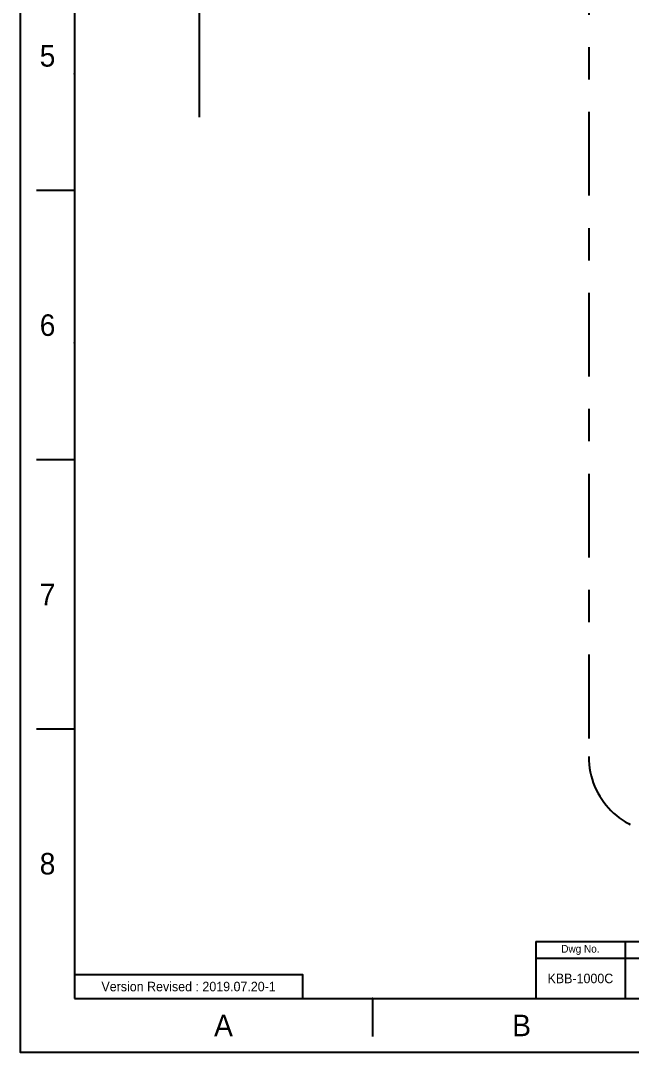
# Model space of a CAD drawing. Extents: x 8886 to 9306, y -19565 to -18971.
# Drawn here: x 8885.7 to 9046.2, y -19565.1 to -19294.2 of the extents above; entities that cross this region are included whole.
import ezdxf

# ---------------------------------------------------------------- set-up
doc = ezdxf.new("R2010")
doc.units = 0
doc.header["$MEASUREMENT"] = 0
doc.linetypes.add('CENTER', pattern=[47.5, 22, -8.5, 8.5, -8.5])
doc.layers.get('0').update_dxf_attribs({"linetype": 'CONTINUOUS'})
for name, color, linetype in [('02___PRT_ALL_AXES', 7, 'CONTINUOUS'), ('FORM', 7, 'CONTINUOUS'), ('TEXT', 2, 'CONTINUOUS')]:
    doc.layers.add(name, color=color, linetype=linetype)
doc.styles.get("Standard").update_dxf_attribs({"font": ''})
doc.styles.get('Standard').set_extended_font_data('Gulim')

msp = doc.modelspace()

# ---------------------------------------------------------------- linework, layer by layer
for p, q in [((8899.883, -18985.34), (8899.883, -19550.997)), ((8899.883, -19338.875), (8889.883, -19338.875)), ((8899.883, -19409.582), (8889.883, -19409.582)), ((8899.883, -19480.29), (8889.883, -19480.29)), ((8899.883, -19550.997), (9291.6, -19550.997)), ((8978.227, -19550.997), (8978.227, -19560.997))]:
    msp.add_line(p, q)
at = {"color": 7, "linetype": 'Continuous'}
msp.add_line((8932.776, -19319.6), (8932.765, -19021.259), dxfattribs=at)
msp.add_lwpolyline([(8885.742, -18971.199), (9305.742, -18971.199), (9305.742, -19565.138), (8885.742, -19565.138)], close=True)
for p in [(8899.883, -19308.168), (8899.883, -19378.875), (8899.883, -19409.582), (8899.883, -19480.29), (8978.227, -19550.997)]:
    msp.add_point(p)
at = {"layer": '02___PRT_ALL_AXES', "color": 1, "linetype": 'CENTER'}
msp.add_line((9035.025, -19033.195), (9035.025, -19487.492), dxfattribs=at)
msp.add_arc((9055.025, -19487.492), 20, 180, 270, dxfattribs=at)
at = {"layer": 'FORM'}
for p, q in [((9021.1, -19535.997), (9291.6, -19535.997)), ((9021.1, -19535.997), (9021.1, -19550.997)), ((9044.6, -19535.997), (9044.6, -19550.997)), ((9091.6, -19540.497), (9021.1, -19540.497))]:
    msp.add_line(p, q, dxfattribs=at)
msp.add_lwpolyline([(8899.883, -19550.997), (8959.883, -19550.997), (8959.883, -19544.747), (8899.883, -19544.747)], close=True, dxfattribs=at)

# ---------------------------------------------------------------- texts
at = {"char_height": 5.657, "attachment_point": 5}
for s, width, insert in [('5', 50, (8892.813, -19303.522)), ('6', 50, (8892.813, -19374.229)), ('7', 50, (8892.813, -19444.936)), ('8', 50, (8892.813, -19515.643)), ('A', 10, (8939.055, -19558.067)), ('B', 10, (9017.398, -19558.067))]:
    msp.add_mtext_dynamic_manual_height_columns(s, width=width, gutter_width=12.5, heights=[0], dxfattribs=dict(at, insert=insert))
at = {"layer": 'TEXT', "attachment_point": 5}
for s, width, insert, char_height in [('Dwg No.', 23.5, (9032.85, -19538.247), 2), ('KBB-1000C', 23.5, (9032.85, -19545.747), 2.5), ('Version Revised : 2019.07.20-1', 60, (8929.883, -19547.872), 2.5)]:
    msp.add_mtext_dynamic_manual_height_columns(s, width=width, gutter_width=12.5, heights=[0], dxfattribs=dict(at, insert=insert, char_height=char_height))

doc.saveas('drawing.dxf')
